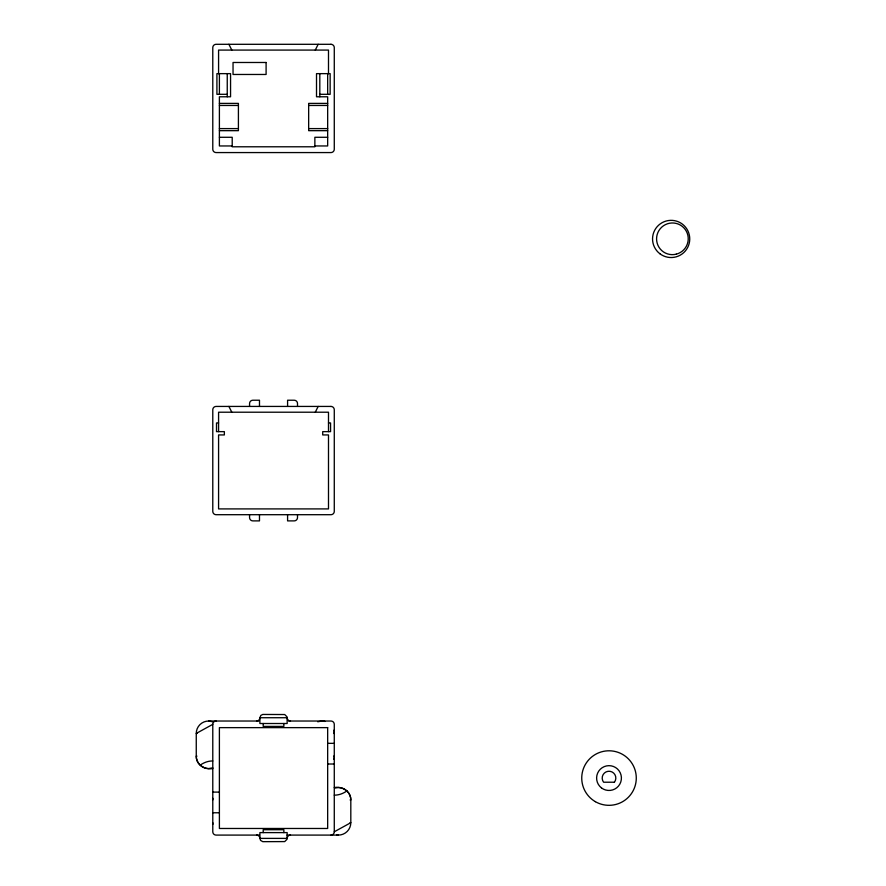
<?xml version="1.0" encoding="UTF-8"?>
<svg xmlns="http://www.w3.org/2000/svg" width="886" height="886" viewBox="0 0 886 886"><rect width="100%" height="100%" fill="white"/><g stroke="black" fill="none" stroke-linecap="round" stroke-linejoin="round"><path stroke-width="1.33" d="M315.272 50.081L318.163 44.3M315.272 412.211L318.163 406.43M346.891 790.943L346.371 791.298A59.506 33.779 -90 0 1 334.277 795.152M216.095 721.027A3.311 3.311 0 0 0 212.784 724.338L196.26 733.431L196.26 756.157C196.016 764.629 204.965 770.178 212.784 768.561M330.976 835.088A3.311 3.311 0 0 0 334.277 831.777L350.812 822.695L350.812 799.958C351.044 791.486 342.107 785.948 334.277 787.565M317.753 721.769L321.884 721.027A12.393 12.393 0 0 1 325.096 721.459M212.784 767.819L208.653 768.561A12.393 12.393 0 0 1 196.26 756.157L196.98 756.157M335.207 787.986L338.419 787.565A12.393 12.393 0 0 1 350.812 799.958L350.092 799.958M227.248 94.304L216.915 94.304L216.915 73.638L230.559 73.638L230.559 96.784L219.396 96.784L219.396 145.957L232.21 145.957M319.813 94.304L330.146 94.304L330.146 73.638L316.512 73.638L316.512 96.784L327.665 96.784L327.665 145.957L314.862 145.957M219.396 103.396L238.412 103.396L238.412 130.674L219.396 130.674M327.665 103.396L308.66 103.396L308.66 130.674L327.665 130.674M219.396 105.456L238.412 105.456M308.66 105.456L327.665 105.456M219.396 128.603L238.412 128.603M308.66 128.603L327.665 128.603M219.396 137.286L232.21 137.286L232.21 146.788L314.862 146.788L314.862 137.286L327.665 137.286M218.576 422.954L216.505 422.954L216.505 431.637L224.357 431.637L224.357 434.937L218.576 434.937L218.576 508.907L328.496 508.907L328.496 434.937L322.714 434.937L322.714 431.637L330.567 431.637L330.567 422.954L328.496 422.954M196.98 733.431L196.26 733.431A12.393 12.393 0 0 1 208.653 721.027L258.679 721.027M288.548 721.027L330.976 721.027A3.311 3.311 0 0 1 334.277 724.338L334.277 831.777M333.557 733.431L334.277 733.431A12.393 12.393 0 0 0 333.856 730.219M327.665 743.343L334.277 743.343M333.557 756.157L334.277 756.157A12.393 12.393 0 0 1 333.856 759.368M327.665 764.009L334.277 764.009M212.784 792.106L219.396 792.106M212.784 812.772L219.396 812.772M350.092 822.695L350.812 822.695A12.393 12.393 0 0 1 338.419 835.088L287.009 835.088M259.532 835.088L216.095 835.088A3.311 3.311 0 0 1 212.784 831.777L212.784 724.338M208.653 721.027L212.784 721.769M336.791 834.977L338.419 835.088M228.898 44.3L231.8 50.081M228.898 406.43L231.8 412.211M328.496 73.638L328.496 50.081L218.576 50.081L218.576 73.638M328.496 431.637L328.496 412.211L218.576 412.211L218.576 431.637M327.665 73.638L327.665 94.304M319.813 73.638L319.813 96.784M297.508 406.43L297.508 403.529A3.311 3.311 0 0 0 294.196 400.228L287.585 400.228L287.585 406.43M297.508 514.7L297.508 517.59A3.311 3.311 0 0 1 294.196 520.89L287.585 520.89L287.585 514.7M283.863 723.508L283.863 726.409L263.197 726.409L263.197 723.508M283.863 832.607L283.863 829.717L263.197 829.717L263.197 832.607M259.487 406.43L259.487 400.228L252.875 400.228A3.311 3.311 0 0 0 249.564 403.529L249.564 406.43M259.487 514.7L259.487 520.89L252.875 520.89A3.311 3.311 0 0 1 249.564 517.59L249.564 514.7M227.248 73.638L227.248 96.784M219.396 73.638L219.396 94.304M256.586 835.088A3.311 3.311 0 0 1 259.897 838.389L260.584 840.404L262.777 841.667L284.716 841.589L287.064 839.252L287.175 832.607L259.897 832.607L259.897 838.389L287.175 838.389A3.311 3.311 0 0 1 290.475 835.088M256.586 721.027A3.311 3.311 0 0 0 259.897 717.726L260.861 715.39L262.777 714.448L284.716 714.537L287.064 716.874L287.175 723.508L259.897 723.508L259.897 717.726L287.175 717.726A3.311 3.311 0 0 0 290.475 721.027M212.895 824.312A12.393 12.393 0 0 1 212.784 822.695M212.784 799.958A12.393 12.393 0 0 1 212.895 798.341M200.69 764.795A59.506 33.779 -90 0 1 212.784 760.963M614.419 782.216L603.599 782.216A6.822 6.822 0 0 1 604.407 773.035A6.822 6.822 0 0 1 613.621 773.035A6.822 6.822 0 0 1 614.419 782.216M330.976 44.3L216.095 44.3A3.311 3.311 0 0 0 212.784 47.611L212.784 149.269A3.311 3.311 0 0 0 216.095 152.569L330.976 152.569A3.311 3.311 0 0 0 334.277 149.269L334.277 47.611A3.311 3.311 0 0 0 330.976 44.3M266.099 62.485L233.04 62.485L233.04 74.468L266.099 74.468L266.099 62.485M330.976 406.43L216.095 406.43A3.311 3.311 0 0 0 212.784 409.731L212.784 511.388A3.311 3.311 0 0 0 216.095 514.7L330.976 514.7A3.311 3.311 0 0 0 334.277 511.388L334.277 409.731A3.311 3.311 0 0 0 330.976 406.43M327.665 727.639L219.396 727.639L219.396 828.476L327.665 828.476L327.665 727.639M595.37 801.675A27.278 27.278 0 0 0 636.281 778.063A27.278 27.278 0 0 0 595.37 754.44A27.278 27.278 0 0 0 595.37 801.675M601.461 787.898A12.393 12.393 0 0 0 621.308 779.68A12.393 12.393 0 0 0 604.263 766.611A12.393 12.393 0 0 0 601.461 787.898M676.273 254.16A15.87 15.804 -49.7 0 0 683.77 227.735A15.87 15.804 -49.7 0 0 657.179 234.535A15.87 15.804 -49.7 0 0 676.273 254.16M659.826 253.695A18.595 18.595 0 0 0 689.585 241.369A18.595 18.595 0 0 0 664.035 221.755A18.595 18.595 0 0 0 659.826 253.695"/></g></svg>
